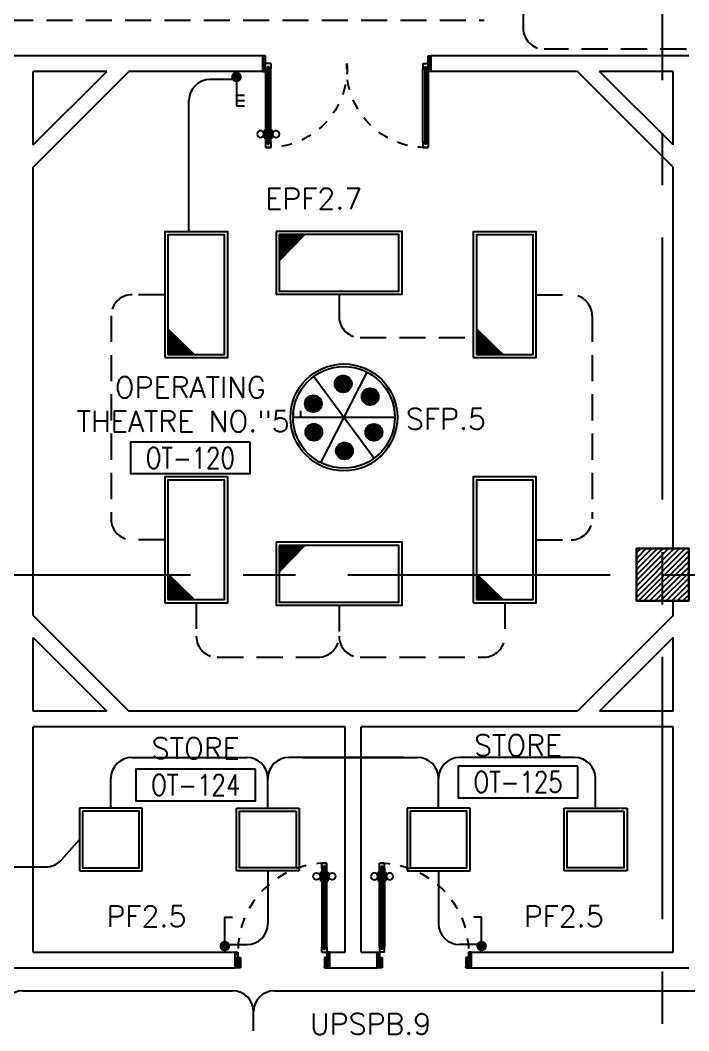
# Model space of a CAD drawing. Extents: x -0.3 to 91.9, y -1.1 to 78.4.
# Drawn here: x 29.23 to 35.6, y 45.82 to 55.46 of the extents above; entities that cross this region are included whole.
import ezdxf
from ezdxf.enums import TextEntityAlignment as Align

# ---------------------------------------------------------------- set-up
doc = ezdxf.new("R2010")
doc.units = 0
doc.header["$MEASUREMENT"] = 0
doc.linetypes.add('CENTERX2', pattern=[4, 2.5, -0.5, 0.5, -0.5])
doc.linetypes.add('HIDDEN', pattern=[0.375, 0.25, -0.125])
doc.layers.get('0').update_dxf_attribs({"linetype": 'CONTINUOUS'})
for name, color, linetype in [('AXES', 11, 'CENTERX2'), ('COL', 11, 'CONTINUOUS'), ('DOOR', 7, 'CONTINUOUS'), ('E-CLINE', 4, 'CONTINUOUS'), ('E-HLINE', 4, 'HIDDEN'), ('E-LITE', 4, 'CONTINUOUS'), ('E-SWITCH', 4, 'CONTINUOUS'), ('E-TEXT', 4, 'CONTINUOUS'), ('E-TRXT', 4, 'CONTINUOUS'), ('EL-LITE', 4, 'CONTINUOUS'), ('HAT', 11, 'CONTINUOUS'), ('RM-BOX', 11, 'CONTINUOUS'), ('RM-NAME', 11, 'CONTINUOUS'), ('RM-NO', 11, 'CONTINUOUS'), ('WALL', 11, 'CONTINUOUS')]:
    doc.layers.add(name, color=color, linetype=linetype)
doc.styles.add('ROMANS', font='ROMANS.shx', dxfattribs={"width": 0.6})

# ---------------------------------------------------------------- blocks, each defined once
blk = doc.blocks.new('*X103')
at = {"color": 0}
for p, q in [((49339.2, 162723.8), (49805.2, 163189.7)), ((49339.2, 162776.8), (49752.1, 163189.7)), ((49339.2, 162829.9), (49699.1, 163189.7)), ((49339.2, 162882.9), (49646.1, 163189.7)), ((49339.2, 162935.9), (49593, 163189.7)), ((49339.2, 162989), (49540, 163189.7)), ((49339.2, 163042), (49487, 163189.7)), ((49339.2, 163095), (49433.9, 163189.7)), ((49339.2, 163148.1), (49380.9, 163189.7)), ((49358.2, 162689.7), (49839.2, 163170.8)), ((49411.2, 162689.7), (49839.2, 163117.7)), ((49464.3, 162689.7), (49839.2, 163064.7)), ((49517.3, 162689.7), (49839.2, 163011.7)), ((49570.3, 162689.7), (49839.2, 162958.6)), ((49623.4, 162689.7), (49839.2, 162905.6)), ((49676.4, 162689.7), (49839.2, 162852.6)), ((49729.4, 162689.7), (49839.2, 162799.5)), ((49782.5, 162689.7), (49839.2, 162746.5)), ((49835.5, 162689.7), (49839.2, 162693.5))]:
    blk.add_line(p, q, dxfattribs=at)
blk = doc.blocks.new('RM1')
at = {"layer": 'RM-BOX'}
blk.add_lwpolyline([(569.9, -200), (-569.9, -200), (-569.9, -500), (569.9, -500)], close=True, dxfattribs=at)
at = {"layer": 'RM-NAME', "style": 'ROMANS'}
for tag, p in [('ROOMNAME1', (0, 323.8)), ('ROOMNAME2', (0, 0))]:
    blk.add_attdef(tag, text='', height=200, dxfattribs=at).set_placement(p, align=Align.MIDDLE)
at = {"layer": 'RM-NO', "style": 'ROMANS', "width": 0.8}
blk.add_attdef('ROOMNO', text='', height=200, dxfattribs=at).set_placement((0, -350), align=Align.MIDDLE)
blk = doc.blocks.new('COL50')
at = {"layer": 'COL'}
blk.add_lwpolyline([(-250, 250), (-250, -250), (250, -250), (250, 250)], close=True, dxfattribs=at)
blk = doc.blocks.new('A$C6F293607')
at = {"layer": 'DOOR', "color": 0, "linetype": 'ByBlock'}
for p, q in [((80.9, 875), (130.9, 875)), ((130.9, 875), (80.9, 875)), ((80.9, 825), (80.9, 875)), ((130.9, 825), (130.9, 875)), ((1630.9, 875), (1580.9, 875)), ((1580.9, 875), (1630.9, 875)), ((1580.9, 825), (1580.9, 875)), ((1630.9, 825), (1630.9, 875)), ((73.7, 780), (64.7, 780)), ((64.7, 780), (64.7, 715.2)), ((80.9, 792.6), (73.7, 792.6)), ((73.7, 702.6), (73.7, 792.6)), ((73.7, 780), (73.7, 715.2)), ((80.9, 825), (97.9, 825)), ((97.9, 845), (113.9, 845)), ((97.9, 825), (97.9, 845)), ((113.9, 825), (113.9, 845)), ((113.9, 825), (130.9, 825)), ((130.9, 792.6), (138.1, 792.6)), ((138.1, 702.6), (138.1, 792.6)), ((138.1, 780), (147.1, 780)), ((138.1, 780), (138.1, 715.2)), ((147.1, 780), (147.1, 715.2)), ((1597.9, 825), (1580.9, 825)), ((1613.9, 845), (1597.9, 845)), ((1597.9, 825), (1597.9, 845)), ((1613.9, 825), (1613.9, 845)), ((1630.9, 825), (1613.9, 825)), ((73.7, 715.2), (64.7, 715.2)), ((80.9, 702.6), (73.7, 702.6)), ((130.9, 702.6), (138.1, 702.6)), ((138.1, 715.2), (147.1, 715.2)), ((55.9, 0), (55.9, 150)), ((55.9, 150), (80.9, 150)), ((80.9, 150), (80.9, 0)), ((97.9, 125), (80.9, 125)), ((80.9, 125), (80.9, 75)), ((97.9, 105), (97.9, 125)), ((113.9, 105), (97.9, 105)), ((130.9, 125), (113.9, 125)), ((113.9, 125), (113.9, 105)), ((130.9, 75), (130.9, 125)), ((1580.9, 125), (1597.9, 125)), ((1580.9, 75), (1580.9, 125)), ((1597.9, 125), (1597.9, 105)), ((1597.9, 105), (1613.9, 105)), ((1613.9, 125), (1630.9, 125)), ((1613.9, 105), (1613.9, 125)), ((1655.9, 150), (1630.9, 150)), ((1630.9, 150), (1630.9, 0)), ((1630.9, 125), (1630.9, 75)), ((1655.9, 0), (1655.9, 150)), ((80.9, 0), (55.9, 0)), ((130.9, 75), (80.9, 75)), ((1580.9, 75), (1630.9, 75)), ((1630.9, 0), (1655.9, 0))]:
    blk.add_line(p, q, dxfattribs=at)
at = {"layer": 'DOOR', "linetype": 'ByBlock'}
for p, q in [((80.9, 125), (80.9, 825)), ((97.9, 125), (97.9, 825)), ((113.9, 125), (113.9, 825)), ((130.9, 825), (130.9, 125)), ((1580.9, 825), (1580.9, 125)), ((1597.9, 125), (1597.9, 825)), ((1613.9, 125), (1613.9, 825)), ((1630.9, 125), (1630.9, 825))]:
    blk.add_line(p, q, dxfattribs=at)
at = {"layer": 'DOOR', "color": 9, "linetype": 'ByBlock'}
for p, q in [((80.9, 56.9), (55.9, 113.7)), ((1630.9, 56.9), (1655.9, 113.7)), ((80.9, 20.1), (55.9, 40.1)), ((1630.9, 20.1), (1655.9, 40.1))]:
    blk.add_line(p, q, dxfattribs=at)
at = {"layer": 'DOOR', "color": 0, "linetype": 'ByBlock'}
for centre in [(32.4, 747.6), (179.5, 747.6)]:
    blk.add_circle(centre, 32.4, dxfattribs=at)
at = {"layer": 'DOOR', "linetype": 'HIDDEN', "ltscale": 0.5}
for centre, start, end in [((105.9, 123.8), 356.27506, 91.90618), ((1605.9, 123.8), 88.09382, 183.72494)]:
    blk.add_arc(centre, 751.6, start, end, dxfattribs=at)
at = {"layer": 'DOOR', "color": 9, "linetype": 'ByBlock'}
for centre, radius, start, end in [((105.9, 0), 154.4, 103.71423, 108.89471), ((105.9, 0), 134.4, 100.71998, 111.84015), ((105.9, 0), 114.4, 102.62257, 115.91616), ((1605.9, 0), 134.4, 68.15985, 79.28002), ((1605.9, 0), 114.4, 64.08384, 77.37743), ((1605.9, 0), 154.4, 71.10529, 76.28577), ((105.9, 0), 94.4, 105.35656, 121.98181), ((105.9, 0), 74.4, 109.63413, 132.22357), ((105.9, 0), 54.4, 117.35758, 156.79262), ((105.9, 0), 34.4, 136.61069, 180), ((1605.9, 0), 94.4, 58.01819, 74.64344), ((1605.9, 0), 74.4, 47.77643, 70.36587), ((1605.9, 0), 54.4, 23.20738, 62.64242), ((1605.9, 0), 34.4, 0, 43.38931)]:
    blk.add_arc(centre, radius, start, end, dxfattribs=at)
blk = doc.blocks.new('DOOR90')
at = {"layer": 'DOOR', "color": 0, "linetype": 'ByBlock'}
for p, q in [((-150, 0), (-150, -25)), ((-150, 0), (0, 0)), ((0, -50), (0, 0)), ((-1000, -25), (-1000, -75)), ((-1000, -75), (-1000, -25)), ((-950, -25), (-1000, -25)), ((-950, -75), (-1000, -75)), ((-970, -42), (-970, -58)), ((-950, -42), (-970, -42)), ((-950, -58), (-970, -58)), ((-950, -25), (-950, -42)), ((-950, -58), (-950, -75)), ((-917.6, -25), (-917.6, -17.8)), ((-827.6, -17.8), (-917.6, -17.8)), ((-917.6, -75), (-917.6, -82.2)), ((-827.6, -82.2), (-917.6, -82.2)), ((-905, -17.8), (-905, -8.8)), ((-905, -8.8), (-840.2, -8.8)), ((-905, -17.8), (-840.2, -17.8)), ((-905, -82.2), (-905, -91.2)), ((-905, -82.2), (-840.2, -82.2)), ((-905, -91.2), (-840.2, -91.2)), ((-840.2, -17.8), (-840.2, -8.8)), ((-840.2, -82.2), (-840.2, -91.2)), ((-827.6, -25), (-827.6, -17.8)), ((-827.6, -75), (-827.6, -82.2)), ((-200, -42), (-200, -25)), ((-200, -25), (-150, -25)), ((-180, -42), (-200, -42)), ((-200, -75), (-200, -58)), ((-200, -58), (-180, -58)), ((-150, -75), (-200, -75)), ((-180, -58), (-180, -42)), ((-150, -75), (-150, -25)), ((-150, -25), (-100, -25)), ((-100, -25), (-100, -50)), ((-100, -50), (0, -50)), ((-100, -850), (0, -850)), ((-100, -875), (-100, -850)), ((0, -850), (0, -900)), ((-150, -900), (-150, -875)), ((-150, -875), (-100, -875)), ((0, -900), (-150, -900)), ((-150, -900), (0, -900))]:
    blk.add_line(p, q, dxfattribs=at)
at = {"layer": 'DOOR', "color": 9, "linetype": 'ByBlock'}
for p, q in [((0, -50), (-113.7, 0)), ((0, -50), (-40.1, 0)), ((0, -50), (-100, -36.6)), ((0, -850), (-113.7, -900)), ((0, -850), (-100, -863.4)), ((0, -850), (-40.1, -900))]:
    blk.add_line(p, q, dxfattribs=at)
at = {"layer": 'DOOR', "linetype": 'ByBlock'}
for p, q in [((-200, -25), (-950, -25)), ((-200, -42), (-950, -42)), ((-200, -58), (-950, -58)), ((-950, -75), (-200, -75))]:
    blk.add_line(p, q, dxfattribs=at)
at = {"layer": 'DOOR', "color": 0, "linetype": 'ByBlock'}
for centre in [(-872.6, 23.5), (-872.6, -123.5)]:
    blk.add_circle(centre, 32.4, dxfattribs=at)
at = {"layer": 'DOOR', "color": 9, "linetype": 'ByBlock'}
for centre, radius, start, end in [((0, -50), 154.4, 161.10529, 166.28577), ((0, -50), 134.4, 158.15985, 169.28002), ((0, -50), 94.4, 148.01819, 180), ((0, -50), 74.4, 137.77643, 180), ((0, -50), 114.4, 154.08384, 167.37743), ((0, -50), 54.4, 113.20738, 180), ((0, -50), 34.4, 90, 180), ((0, -50), 14.4, 90, 180), ((0, -850), 94.4, 180, 211.98181), ((0, -850), 74.4, 180, 222.22357), ((0, -850), 54.4, 180, 246.79262), ((0, -850), 34.4, 180, 270), ((0, -850), 14.4, 180, 270), ((0, -850), 154.4, 193.71423, 198.89471), ((0, -850), 134.4, 190.71998, 201.84015)]:
    blk.add_arc(centre, radius, start, end, dxfattribs=at)
at = {"layer": 'DOOR', "linetype": 'HIDDEN', "ltscale": 0.5}
blk.add_arc((-150, -25), 850, 180, 270, dxfattribs=at)
blk = doc.blocks.new('L44OP')
at = {"layer": 'E-LITE'}
h = blk.add_hatch(dxfattribs=at)
h.set_pattern_fill('ANSI31', color=8, scale=0.08, style=0)
h.set_pattern_definition([(45, (-219618.539252, -21540.879964), (-0.00707106781187, 0.00707106781187), [])])
h.paths.add_polyline_path([(-0.3258, 0.27), (-0.57, 0.27), (-0.57, 0.0185)])
at = {"layer": 'E-LITE', "color": 8}
blk.add_line((-0.3258, 0.27), (-0.57, 0.0185), dxfattribs=at)
at = {"layer": 'E-LITE'}
blk.add_lwpolyline([(-0.6, 0.3), (-0.6, -0.3), (0.6, -0.3), (0.6, 0.3)], close=True, dxfattribs=at)
at = {"layer": 'E-LITE', "color": 8}
blk.add_lwpolyline([(-0.57, 0.27), (-0.57, -0.27), (0.57, -0.27), (0.57, 0.27)], close=True, dxfattribs=at)
blk = doc.blocks.new('L42')
at = {"layer": 'E-LITE'}
for p, q in [((0.3, 0.3), (-0.3, 0.3)), ((-0.3, 0.3), (-0.3, -0.3)), ((0.3, -0.3), (0.3, 0.3)), ((-0.3, -0.3), (0.3, -0.3))]:
    blk.add_line(p, q, dxfattribs=at)
at = {"layer": 'E-LITE', "color": 8}
blk.add_lwpolyline([(-0.27, 0.27), (-0.27, -0.27), (0.27, -0.27), (0.27, 0.27)], close=True, dxfattribs=at)
blk = doc.blocks.new('*X141')
at = {"color": 0}
for p, q in [((350800.6, 287373.1), (350885.3, 287457.8)), ((350801.9, 287392.1), (350866.3, 287456.5)), ((350802.9, 287357.7), (350900.7, 287455.5)), ((350807.4, 287344.5), (350913.9, 287451.1)), ((350813.6, 287333.1), (350925.4, 287444.8)), ((350814.2, 287422.1), (350836.4, 287444.2)), ((350821.3, 287323.1), (350935.4, 287437.2)), ((350830.3, 287314.4), (350944, 287428.1)), ((350840.8, 287307.2), (350951.2, 287417.7)), ((350852.7, 287301.5), (350956.9, 287405.7)), ((350866.6, 287297.7), (350960.8, 287391.9)), ((350882.9, 287296.3), (350962.1, 287375.5)), ((350903.7, 287299.5), (350959, 287354.7)), ((351057.8, 287259.1), (351135, 287336.3)), ((351058.8, 287242.4), (351151.7, 287335.3)), ((351061.7, 287280.7), (351113.4, 287332.4)), ((351062.5, 287228.4), (351165.7, 287331.7)), ((351068, 287216.2), (351177.9, 287326.2)), ((350515.6, 287194.2), (350590.5, 287269.1)), ((350516.2, 287177.1), (350607.6, 287268.5)), ((350519.6, 287162.8), (350621.9, 287265.1)), ((350520.5, 287216.8), (350568, 287264.2)), ((350524.9, 287150.5), (350634.3, 287259.8)), ((350531.8, 287139.7), (350645, 287252.9)), ((350540.1, 287130.3), (350654.4, 287244.6)), ((350549.8, 287122.4), (350662.4, 287234.9)), ((351075, 287205.6), (351188.5, 287319.1)), ((351083.5, 287196.4), (351197.7, 287310.6)), ((351093.4, 287188.6), (351205.5, 287300.8)), ((351104.7, 287182.2), (351211.9, 287289.5)), ((351117.7, 287177.5), (351216.6, 287276.5)), ((351132.8, 287175), (351219.1, 287261.3)), ((351151.3, 287175.8), (351218.3, 287242.8)), ((350561, 287115.8), (350668.9, 287223.8)), ((350573.7, 287110.9), (350673.8, 287211)), ((350588.6, 287108.1), (350676.6, 287196.1)), ((350606.6, 287108.4), (350676.3, 287178.1)), ((350631.9, 287116.1), (350668.7, 287152.8)), ((351178.6, 287185.4), (351208.7, 287215.6)), ((350520.3, 286916.1), (350601.3, 286997)), ((350522, 286900), (350617.3, 286995.4)), ((350522.9, 286936.3), (350581.1, 286994.5)), ((350526, 286886.4), (350630.9, 286991.3)), ((350531.9, 286874.6), (350642.8, 286985.5)), ((350539.2, 286864.3), (350653.1, 286978.1)), ((350548, 286855.4), (350662, 286969.4)), ((350558.1, 286847.8), (350669.5, 286959.2)), ((350569.8, 286841.8), (350675.6, 286947.6)), ((351093.6, 286923.6), (351165.9, 286996)), ((351093.7, 286906.1), (351183.4, 286995.8)), ((351096.8, 286891.5), (351198, 286992.7)), ((351099.7, 286947.4), (351142.1, 286989.8)), ((351101.9, 286879), (351210.6, 286987.6)), ((351108.7, 286868), (351221.5, 286980.9)), ((351116.8, 286858.5), (351231.1, 286972.7)), ((351126.3, 286850.3), (351239.2, 286963.2)), ((351137.3, 286843.6), (351246, 286952.3)), ((351149.8, 286838.5), (351251.1, 286939.7)), ((350583.1, 286837.5), (350679.9, 286934.2)), ((350598.8, 286835.5), (350681.9, 286918.5)), ((350618.3, 286837.3), (350680.1, 286899)), ((350652.9, 286854.2), (350663.1, 286864.4)), ((351164.4, 286835.4), (351254.2, 286925.2)), ((351181.9, 286835.2), (351254.4, 286907.7)), ((351205.7, 286841.3), (351248.3, 286883.9)), ((350812.4, 286730.9), (350900.1, 286818.6)), ((350812.8, 286748.9), (350882, 286818.2)), ((350815.2, 286716), (350915, 286815.8)), ((350820, 286703.1), (350927.9, 286810.9)), ((350820.8, 286774.6), (350856.4, 286810.2)), ((350826.6, 286692), (350939, 286804.4)), ((350834.5, 286682.2), (350948.7, 286796.5)), ((350843.8, 286673.9), (350957.1, 286787.2)), ((350854.6, 286667), (350964, 286776.4)), ((350866.9, 286661.6), (350969.4, 286764.1)), ((350881.1, 286658.2), (350972.8, 286749.9)), ((350898.1, 286657.5), (350973.5, 286732.9)), ((350920.5, 286662.2), (350968.8, 286710.5))]:
    blk.add_line(p, q, dxfattribs=at)
blk = doc.blocks.new('OPL')
at = {"layer": 'EL-LITE', "color": 4}
for p, q in [((-288, 390), (288, -390)), ((-220.5, -431.7), (220.5, 431.7)), ((484.8, 0), (-484.8, 0))]:
    blk.add_line(p, q, dxfattribs=at)
at = {"layer": 'EL-LITE', "color": 2}
blk.add_circle((0, 0), 509.8, dxfattribs=at)
at = {"layer": 'EL-LITE', "color": 4}
blk.add_circle((0, 0), 484.8, dxfattribs=at)
at = {"layer": 'EL-LITE'}
for centre in [(-6.4, 319.5), (-291.5, 130.9), (250.8, 198), (-286.6, -141.4), (286.3, -142), (5.2, -319.5)]:
    blk.add_circle(centre, 80.8, dxfattribs=at)
at = {"layer": 'EL-LITE', "color": 8}
blk.add_blockref('*X141', (-350887.7, -287057.6), dxfattribs=at)
blk = doc.blocks.new('3G1W')
for p, q in [((0, 0), (0.55, 0)), ((0.35, 0), (0.35, -0.15)), ((0.45, 0), (0.45, -0.15)), ((0.55, 0), (0.55, -0.15))]:
    blk.add_line(p, q)
at = {"const_width": 0.1}
blk.add_lwpolyline([(-0.05, 0, 1), (0.05, 0, 1)], format="xyb", close=True, dxfattribs=at)

msp = doc.modelspace()

# ---------------------------------------------------------------- linework, layer by layer
at = {"layer": 'AXES'}
for p, q in [((35.35, -1.1143), (35.35, 77.6984)), ((0.35, 50.17), (68.39, 50.17))]:
    msp.add_line(p, q, dxfattribs=at)
at = {"layer": 'E-CLINE', "color": 4}
for p, q in [((30.2891, 48.4267), (31.3859, 48.4267)), ((32.8826, 48.4267), (31.7859, 48.4267)), ((31.9174, 48.4267), (33.0141, 48.4267)), ((34.5109, 48.4267), (33.4141, 48.4267)), ((30.0891, 47.9448), (30.0891, 48.2267)), ((31.5859, 47.9448), (31.5859, 48.2267)), ((33.2141, 47.9448), (33.2141, 48.2267)), ((34.7109, 47.9448), (34.7109, 48.2267)), ((29.618, 47.4509), (29.7891, 47.6448)), ((28.4217, 47.3833), (29.4681, 47.3833)), ((29.25, 46.202), (31.25, 46.202)), ((31.65, 46.202), (36.05, 46.202)), ((31.45, 45.82), (31.45, 46.002))]:
    msp.add_line(p, q, dxfattribs=at)
for centre, start, end in [((30.2891, 48.2267), 90, 180), ((31.3859, 48.2267), 0, 90), ((31.7859, 48.2267), 90, 180), ((33.0141, 48.2267), 0, 90), ((33.4141, 48.2267), 90, 180), ((34.5109, 48.2267), 0, 90), ((29.4681, 47.5833), 270, 318.5706), ((29.25, 46.002), 90, 180), ((31.25, 46.002), 0, 90), ((31.65, 46.002), 90, 180)]:
    msp.add_arc(centre, 0.2, start, end, dxfattribs=at)
at = {"layer": 'E-HLINE', "color": 4}
for p, q in [((34.0209, 55.995), (34.0209, 55.3831)), ((26.85, 55.4585), (33.65, 55.4585)), ((36.3285, 55.1831), (34.2209, 55.1831)), ((30.6037, 52.8404), (30.2911, 52.8404)), ((32.2657, 52.8446), (32.2657, 52.6319)), ((34.1456, 52.8404), (34.4782, 52.8404)), ((30.0911, 52.6404), (30.0911, 50.7026)), ((34.6782, 52.6404), (34.6782, 50.7026)), ((32.4657, 52.4319), (33.5456, 52.4319)), ((30.6037, 50.5026), (30.2911, 50.5026)), ((34.1456, 50.5026), (34.4782, 50.5026)), ((30.9037, 49.9026), (30.9037, 49.5827)), ((32.2657, 49.8795), (32.2657, 49.5827)), ((33.8456, 49.9026), (33.8456, 49.5827)), ((31.1037, 49.3827), (32.0657, 49.3827)), ((32.4657, 49.3827), (33.6456, 49.3827))]:
    msp.add_line(p, q, dxfattribs=at)
for centre, start, end in [((34.2209, 55.3831), 180, 270), ((30.2911, 52.6404), 90, 180), ((34.4782, 52.6404), 0, 90), ((32.4657, 52.6319), 180, 270), ((30.2911, 50.7026), 180, 270), ((34.4782, 50.7026), 270, 0), ((31.1037, 49.5827), 180, 270), ((32.0657, 49.5827), 270, 0), ((32.4657, 49.5827), 180, 270), ((33.6456, 49.5827), 270, 0)]:
    msp.add_arc(centre, 0.2, start, end, dxfattribs=at)
at = {"layer": 'E-SWITCH', "color": 4}
for p, q in [((31.2875, 54.8924), (31.0344, 54.8924)), ((30.8344, 53.4404), (30.8344, 54.6924)), ((31.5859, 47.3448), (31.5859, 46.8416)), ((33.2141, 47.3448), (33.2141, 46.8416)), ((31.1752, 46.6281), (31.1752, 46.9031)), ((31.1752, 46.9031), (31.2502, 46.9031)), ((33.6248, 46.9031), (33.5498, 46.9031)), ((33.6248, 46.6281), (33.6248, 46.9031)), ((31.1542, 46.6416), (31.3859, 46.6416)), ((33.6458, 46.6416), (33.4141, 46.6416))]:
    msp.add_line(p, q, dxfattribs=at)
at = {"layer": 'E-SWITCH', "color": 4, "const_width": 0.05}
for points in [[(31.1752, 46.6031, 1), (31.1752, 46.6531, 1)], [(33.6248, 46.6031, -1), (33.6248, 46.6531, -1)]]:
    msp.add_lwpolyline(points, format="xyb", close=True, dxfattribs=at)
at = {"layer": 'E-SWITCH', "color": 4}
for centre, start, end in [((31.0344, 54.6924), 90, 180), ((31.3859, 46.8416), 270, 0), ((33.4141, 46.8416), 180, 270)]:
    msp.add_arc(centre, 0.2, start, end, dxfattribs=at)
at = {"layer": 'WALL'}
for p, q in [((31.54, 55.12), (28.075, 55.12)), ((31.54, 54.97), (31.54, 55.12)), ((33.14, 54.97), (33.14, 55.12)), ((35.6, 55.12), (33.14, 55.12)), ((29.35, 54.0579), (30.2621, 54.97)), ((29.35, 54.27), (30.05, 54.97)), ((30.05, 54.97), (29.35, 54.97)), ((29.35, 54.27), (29.35, 54.97)), ((31.54, 54.97), (30.2621, 54.97)), ((34.5379, 54.97), (33.14, 54.97)), ((35.45, 54.0579), (34.5379, 54.97)), ((35.45, 54.97), (34.75, 54.97)), ((35.45, 54.27), (34.75, 54.97)), ((35.45, 54.27), (35.45, 54.97)), ((29.35, 49.7821), (29.35, 54.0579)), ((35.45, 50.42), (35.45, 54.0579)), ((35.45, 49.7821), (35.45, 49.92)), ((29.35, 49.7821), (30.2621, 48.87)), ((35.45, 49.7821), (34.5379, 48.87)), ((29.35, 48.87), (29.35, 49.57)), ((29.35, 49.57), (30.05, 48.87)), ((35.45, 49.57), (34.75, 48.87)), ((35.45, 48.87), (35.45, 49.57)), ((30.05, 48.87), (29.35, 48.87)), ((34.5379, 48.87), (30.2621, 48.87)), ((35.45, 48.87), (34.75, 48.87)), ((32.325, 48.72), (29.35, 48.72)), ((29.35, 46.57), (29.35, 48.72)), ((32.325, 46.57), (32.325, 48.72)), ((35.45, 48.72), (32.475, 48.72)), ((32.475, 46.57), (32.475, 48.72)), ((35.45, 46.57), (35.45, 48.72)), ((29.35, 46.57), (31.275, 46.57)), ((31.275, 46.57), (31.275, 46.42)), ((32.175, 46.57), (32.325, 46.57)), ((32.175, 46.42), (32.175, 46.57)), ((32.475, 46.57), (32.625, 46.57)), ((32.625, 46.57), (32.625, 46.42)), ((33.525, 46.57), (35.45, 46.57)), ((33.525, 46.57), (33.525, 46.42)), ((28.075, 46.42), (31.275, 46.42)), ((32.175, 46.42), (32.625, 46.42)), ((33.525, 46.42), (35.6, 46.42))]:
    msp.add_line(p, q, dxfattribs=at)
at = {"layer": 'WALL', "linetype": 'ByBlock', "ltscale": 0.3}
msp.add_lwpolyline([(35.6, 49.92), (35.1, 49.92), (35.1, 50.42), (35.6, 50.42)], close=True, dxfattribs=at)

# ---------------------------------------------------------------- block references
at = {"layer": 'COL', "xscale": 0.0009999999892897904, "yscale": 0.000999999996565748, "zscale": 0.001}
msp.add_blockref('COL50', (35.35, 50.17), dxfattribs=at)
at = {"layer": 'DOOR', "color": 0, "linetype": 'ByBlock', "yscale": 0.000999999996565748, "zscale": 0.001}
for name, p, xscale, rotation in [('A$C6F293607', (31.4841, 55.12), -0.0009999999892897904, 180), ('DOOR90', (32.175, 46.42), 0.000999999996565748, 270), ('DOOR90', (32.625, 46.42), -0.000999999996565748, 90)]:
    msp.add_blockref(name, p, dxfattribs=dict(at, xscale=xscale, rotation=rotation))
at = {"layer": 'E-LITE', "rotation": 90}
for p in [(30.9037, 52.8404), (33.8456, 52.8404), (30.9037, 50.5026), (33.8456, 50.5026)]:
    msp.add_blockref('L44OP', p, dxfattribs=at)
at = {"layer": 'E-LITE'}
for name, p in [('L44OP', (32.2657, 53.1446)), ('L44OP', (32.2657, 50.1795)), ('L42', (30.0891, 47.6448)), ('L42', (33.2141, 47.6448))]:
    msp.add_blockref(name, p, dxfattribs=at)
at = {"layer": 'E-LITE', "xscale": 0.0009999999892897904, "yscale": 0.0009999999892897904, "zscale": 0.001}
msp.add_blockref('OPL', (32.3113, 51.6701), dxfattribs=at)
at = {"layer": 'E-LITE', "xscale": -1}
for p in [(31.5859, 47.6448), (34.7109, 47.6448)]:
    msp.add_blockref('L42', p, dxfattribs=at)
at = {"layer": 'E-SWITCH', "color": 4, "xscale": -0.5, "yscale": 0.5, "zscale": 0.5, "rotation": 90}
msp.add_blockref('3G1W', (31.2875, 54.9174), dxfattribs=at)
at = {"layer": 'HAT', "xscale": 0.0009999999892897904, "yscale": 0.000999999996565748, "zscale": 0.001}
msp.add_blockref('*X103', (-14.2392, -112.7697), dxfattribs=at)
at = {"layer": 'RM-NAME', "xscale": 0.0009999999892897904, "yscale": 0.000999999996565748, "zscale": 0.001}
for p, values in [((30.8467, 51.6341), {'ROOMNO': 'OT-120', 'ROOMNAME2': 'THEATRE NO."5"', 'ROOMNAME1': 'OPERATING'}), ((30.8979, 48.5143), {'ROOMNO': 'OT-124', 'ROOMNAME2': 'STORE'}), ((33.9719, 48.543), {'ROOMNO': 'OT-125', 'ROOMNAME2': 'STORE'})]:
    msp.add_blockref('RM1', p, dxfattribs=at).add_auto_attribs(values)

# ---------------------------------------------------------------- texts
at = {"layer": 'E-TEXT', "color": 4, "style": 'ROMANS'}
for s, p in [('EPF2.7', (31.5614, 53.6574)), ('SFP.5', (32.9026, 51.555)), (' PF2.5', (29.9098, 46.8107)), (' PF2.5', (33.8892, 46.8107))]:
    msp.add_text(s, height=0.2, dxfattribs=at).set_placement(p)
at = {"layer": 'E-TRXT', "color": 4, "style": 'ROMANS'}
msp.add_text('UPSPB.9', height=0.2, dxfattribs=at).set_placement((31.9869, 45.7846))

doc.saveas('drawing.dxf')
